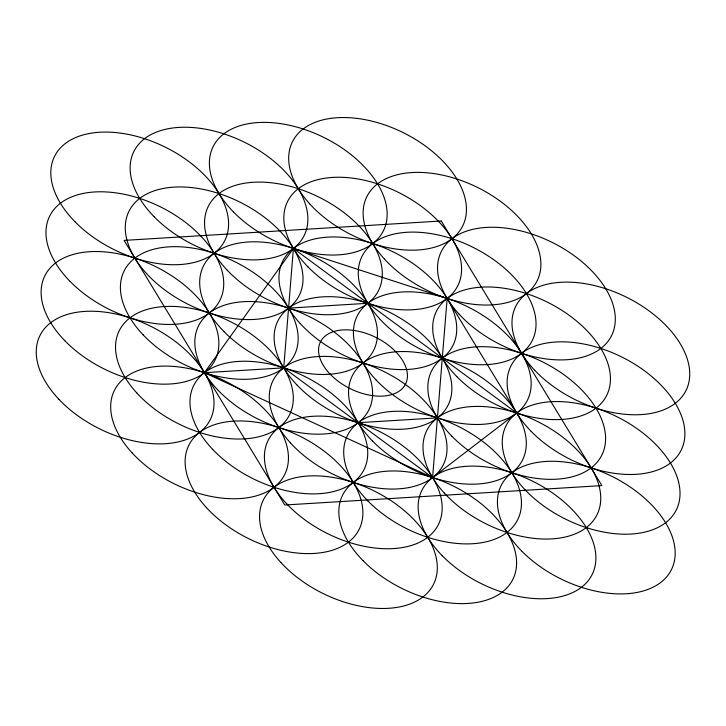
<?xml version="1.0" encoding="UTF-8"?>
<svg xmlns="http://www.w3.org/2000/svg" width="726" height="726" viewBox="0 0 726 726"><rect width="100%" height="100%" fill="white"/><g stroke="black" fill="none" stroke-linecap="round" stroke-linejoin="round"><path stroke-width="1.09" d="M447.143 298.431L432.578 477.581L283.712 367.855L293.422 248.419L447.143 298.431L516.721 413.012L432.578 477.581L204.423 372.701L293.422 248.419L516.721 413.012M288.567 308.133L367.855 303.286M204.423 372.701L283.712 367.855M358.145 422.714L437.433 417.867M441.236 220.994L124.092 240.397L284.764 505.006L601.908 485.603L441.236 220.994M372.674 441.154A94.961 57.281 26.2 0 0 522.529 460.003A94.961 57.281 26.2 0 0 417.087 352.437A94.961 57.281 26.2 0 0 372.674 441.154M290.563 443.023A94.961 57.281 26.2 0 0 441.934 467.245A94.961 57.281 26.2 0 0 341.937 357.873A94.961 57.281 26.2 0 0 290.563 443.023M223.808 331.428A94.961 57.281 26.2 0 0 373.672 350.277A94.961 57.281 26.2 0 0 268.221 242.702A94.961 57.281 26.2 0 0 223.808 331.428M300.274 323.596A94.961 57.281 26.2 0 0 451.645 347.818A94.961 57.281 26.2 0 0 351.647 238.446A94.961 57.281 26.2 0 0 300.274 323.596M217.528 389.662A94.961 57.281 26.2 0 0 368.182 411.197A94.961 57.281 26.2 0 0 265.435 302.697A94.961 57.281 26.2 0 0 217.528 389.662M376.095 379.952A94.961 57.281 26.2 0 0 526.758 401.496A94.961 57.281 26.2 0 0 424.011 292.995A94.961 57.281 26.2 0 0 376.095 379.952M524.962 489.687A94.961 57.281 26.2 0 0 675.616 511.222A94.961 57.281 26.2 0 0 572.868 402.721A94.961 57.281 26.2 0 0 524.962 489.687M521.531 550.88A94.961 57.281 26.2 0 0 671.396 569.728A94.961 57.281 26.2 0 0 565.953 462.163A94.961 57.281 26.2 0 0 521.531 550.88M362.964 560.59A94.961 57.281 26.2 0 0 512.819 579.43A94.961 57.281 26.2 0 0 407.377 471.864A94.961 57.281 26.2 0 0 362.964 560.59M280.853 562.459A94.961 57.281 26.2 0 0 432.215 586.672A94.961 57.281 26.2 0 0 332.227 477.309A94.961 57.281 26.2 0 0 280.853 562.459M227.238 270.226A94.961 57.281 26.2 0 0 377.892 291.77A94.961 57.281 26.2 0 0 275.145 183.27A94.961 57.281 26.2 0 0 227.238 270.226M74.95 221.702A94.961 57.281 26.2 0 0 224.806 240.551A94.961 57.281 26.2 0 0 119.363 132.976A94.961 57.281 26.2 0 0 74.95 221.702M309.984 204.169A94.961 57.281 26.2 0 0 461.355 228.381A94.961 57.281 26.2 0 0 361.366 119.019A94.961 57.281 26.2 0 0 309.984 204.169M233.518 212.001A94.961 57.281 26.2 0 0 383.382 230.841A94.961 57.281 26.2 0 0 277.94 123.275A94.961 57.281 26.2 0 0 233.518 212.001M131.987 452.734A94.961 57.281 26.2 0 0 283.358 476.946A94.961 57.281 26.2 0 0 183.369 367.583A94.961 57.281 26.2 0 0 131.987 452.734M65.24 341.129A94.961 57.281 26.2 0 0 215.096 359.978A94.961 57.281 26.2 0 0 109.653 252.412A94.961 57.281 26.2 0 0 65.24 341.129M58.951 399.364A94.961 57.281 26.2 0 0 209.605 420.899A94.961 57.281 26.2 0 0 106.858 312.398A94.961 57.281 26.2 0 0 58.951 399.364M531.25 431.453A94.961 57.281 26.2 0 0 681.106 450.301A94.961 57.281 26.2 0 0 575.664 342.726A94.961 57.281 26.2 0 0 531.25 431.453M458.85 313.895A94.961 57.281 26.2 0 0 610.212 338.107A94.961 57.281 26.2 0 0 510.224 228.744A94.961 57.281 26.2 0 0 458.85 313.895M534.672 370.251A94.961 57.281 26.2 0 0 685.326 391.795A94.961 57.281 26.2 0 0 582.579 283.294A94.961 57.281 26.2 0 0 534.672 370.251M296.807 384.807A94.961 57.281 26.2 0 0 447.47 406.342A94.961 57.281 26.2 0 0 344.723 297.851A94.961 57.281 26.2 0 0 296.807 384.807M379.562 318.741A94.961 57.281 26.2 0 0 530.933 342.962A94.961 57.281 26.2 0 0 430.935 233.59A94.961 57.281 26.2 0 0 379.562 318.741M451.962 436.308A94.961 57.281 26.2 0 0 601.818 455.148A94.961 57.281 26.2 0 0 496.375 347.582A94.961 57.281 26.2 0 0 451.962 436.308M367.819 500.867A94.961 57.281 26.2 0 0 517.674 519.716A94.961 57.281 26.2 0 0 412.232 412.15A94.961 57.281 26.2 0 0 367.819 500.867M212.673 449.376A94.961 57.281 26.2 0 0 363.327 470.911A94.961 57.281 26.2 0 0 260.58 362.41A94.961 57.281 26.2 0 0 212.673 449.376M444.285 493.036A94.961 57.281 26.2 0 0 595.647 517.257A94.961 57.281 26.2 0 0 495.658 407.885A94.961 57.281 26.2 0 0 444.285 493.036M287.097 504.234A94.961 57.281 26.2 0 0 437.76 525.778A94.961 57.281 26.2 0 0 335.013 417.278A94.961 57.281 26.2 0 0 287.097 504.234M442.252 555.735A94.961 57.281 26.2 0 0 592.107 574.584A94.961 57.281 26.2 0 0 486.665 467.009A94.961 57.281 26.2 0 0 442.252 555.735M136.842 393.011A94.961 57.281 26.2 0 0 288.213 417.232A94.961 57.281 26.2 0 0 188.225 307.86A94.961 57.281 26.2 0 0 136.842 393.011M143.095 334.795A94.961 57.281 26.2 0 0 293.749 356.33A94.961 57.281 26.2 0 0 191.002 247.838A94.961 57.281 26.2 0 0 143.095 334.795M149.384 276.561A94.961 57.281 26.2 0 0 299.239 295.409A94.961 57.281 26.2 0 0 193.797 187.843A94.961 57.281 26.2 0 0 149.384 276.561M307.951 266.859A94.961 57.281 26.2 0 0 457.816 285.708A94.961 57.281 26.2 0 0 352.364 178.142A94.961 57.281 26.2 0 0 307.951 266.859M456.817 376.585A94.961 57.281 26.2 0 0 606.673 395.434A94.961 57.281 26.2 0 0 501.23 287.868A94.961 57.281 26.2 0 0 456.817 376.585M384.417 259.028A94.961 57.281 26.2 0 0 535.788 283.249A94.961 57.281 26.2 0 0 435.791 173.877A94.961 57.281 26.2 0 0 384.417 259.028M70.095 281.416A94.961 57.281 26.2 0 0 219.951 300.265A94.961 57.281 26.2 0 0 114.508 192.689A94.961 57.281 26.2 0 0 70.095 281.416M154.239 216.847A94.961 57.281 26.2 0 0 304.094 235.696A94.961 57.281 26.2 0 0 198.652 128.13A94.961 57.281 26.2 0 0 154.239 216.847M206.42 507.592A94.961 57.281 26.2 0 0 357.791 531.813A94.961 57.281 26.2 0 0 257.794 422.441A94.961 57.281 26.2 0 0 206.42 507.592M329.903 373.908A47.48 28.641 26.2 0 0 405.235 384.671A47.48 28.641 26.2 0 0 353.861 330.421A47.48 28.641 26.2 0 0 329.903 373.908"/></g></svg>
